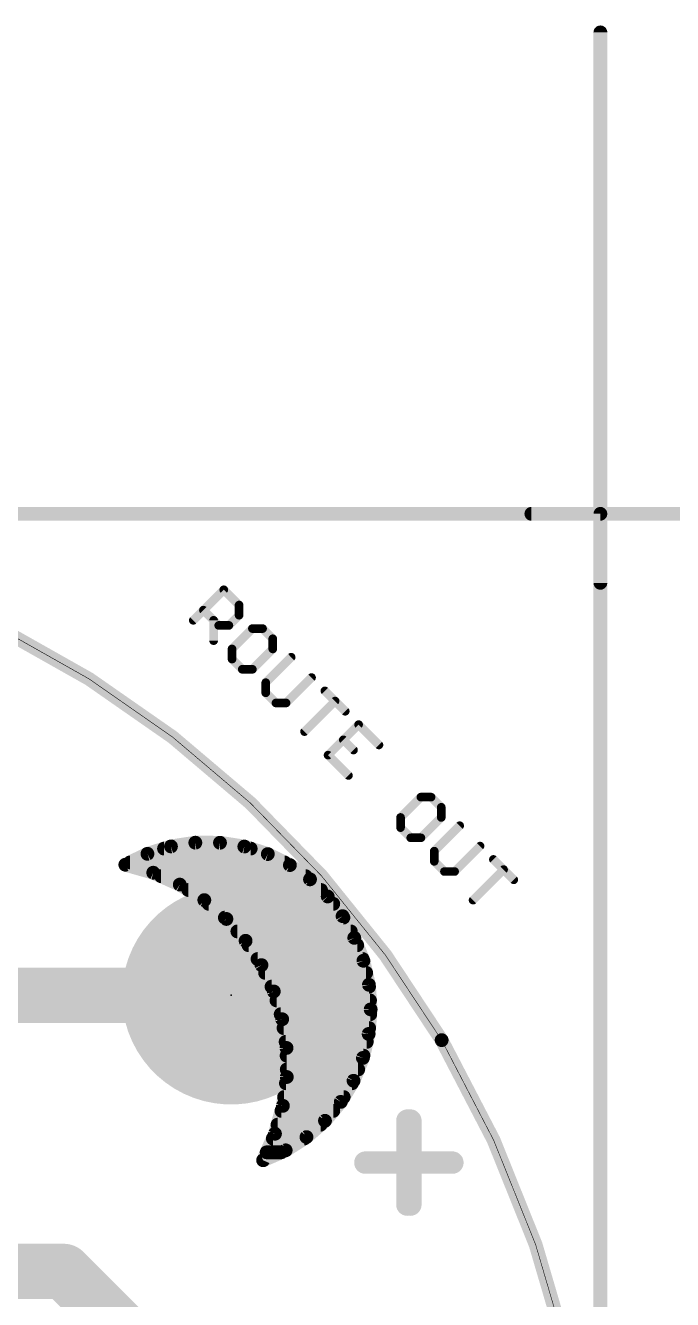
# Model space of a CAD drawing. Extents: x -29 to 78, y -21 to 39.
# Drawn here: x 23.57 to 33.09, y 18.76 to 37.52 of the extents above; entities that cross this region are included whole.
import ezdxf

# ---------------------------------------------------------------- set-up
doc = ezdxf.new("R2010")
doc.units = 0
for name, color, linetype in [('1', 12, 'CONTINUOUS'), ('16', 132, 'CONTINUOUS'), ('17', 110, 'CONTINUOUS'), ('20', 31, 'CONTINUOUS'), ('21', 41, 'CONTINUOUS'), ('22', 40, 'CONTINUOUS'), ('23', 53, 'CONTINUOUS'), ('49', 6, 'CONTINUOUS'), ('51', 53, 'CONTINUOUS')]:
    doc.layers.add(name, color=color, linetype=linetype)

# ---------------------------------------------------------------- blocks, each defined once
blk = doc.blocks.new('ROUNDP')
at = {"const_width": 0.5}
blk.add_lwpolyline([(0, -0.25, 1), (0, 0.25, 1), (0, -0.25)], format="xyb", dxfattribs=at)

msp = doc.modelspace()

# ---------------------------------------------------------------- linework, layer by layer
at = {"layer": '1'}
for points, const_width in [([(25.7074, 25.4321), (25.3612, 25.3231)], 0.2032), ([(26.0662, 25.4868), (25.7074, 25.4321)], 0.2032), ([(26.4292, 25.486), (26.0662, 25.4868)], 0.2032), ([(26.7877, 25.4298), (26.4292, 25.486)], 0.2032), ([(27.1335, 25.3194), (26.7877, 25.4298)], 0.2032), ([(25.3612, 25.3231), (25.0357, 25.1626)], 0.2032), ([(25.6055, 25.4), (26.881, 25.4)], 0.2032), ([(27.4583, 25.1574), (27.1335, 25.3194)], 0.2032), ([(25.0357, 25.1626), (25.4469, 25.045)], 0.2032), ([(25.1051, 25.1968), (27.3793, 25.1968)], 0.2032), ([(25.4469, 25.045), (25.8371, 24.8702)], 0.2032), ([(27.7545, 24.9477), (27.4583, 25.1574)], 0.2032), ([(25.5616, 24.9936), (27.6897, 24.9936)], 0.2032), ([(25.8371, 24.8702), (26.1986, 24.6417)], 0.2032), ([(28.0152, 24.6952), (27.7545, 24.9477)], 0.2032), ([(25.9633, 24.7904), (27.9169, 24.7904)], 0.2032), ([(28.2342, 24.4057), (28.0152, 24.6952)], 0.2032), ([(26.1986, 24.6417), (26.5238, 24.3641)], 0.2032), ([(26.2624, 24.5872), (28.0969, 24.5872)], 0.2032), ([(26.5005, 24.384), (28.2459, 24.384)], 0.2032), ([(26.5238, 24.3641), (26.8063, 24.043)], 0.2032), ([(28.4064, 24.0862), (28.2342, 24.4057)], 0.2032), ([(26.6851, 24.1808), (28.3555, 24.1808)], 0.2032), ([(26.8063, 24.043), (27.0403, 23.6851)], 0.2032), ([(26.8491, 23.9776), (28.4496, 23.9776)], 0.2032), ([(28.5405, 23.749), (28.4064, 24.0862)], 0.2032), ([(26.9819, 23.7744), (28.5304, 23.7744)], 0.2032), ([(28.6214, 23.3951), (28.5405, 23.749)], 0.2032), ([(26.5938, 23.241), (20.828, 23.241)], 0.8128), ([(27.0403, 23.6851), (27.221, 23.2976)], 0.2032), ([(27.0934, 23.5712), (28.5811, 23.5712)], 0.2032), ([(27.1882, 23.368), (28.6234, 23.368)], 0.2032), ([(28.6473, 23.0331), (28.6214, 23.3951)], 0.2032), ([(27.221, 23.2976), (27.3448, 22.8883)], 0.2032), ([(27.2612, 23.1648), (28.6379, 23.1648)], 0.2032), ([(28.6175, 22.6714), (28.6473, 23.0331)], 0.2032), ([(27.3226, 22.9616), (28.6414, 22.9616)], 0.2032), ([(27.3448, 22.8883), (27.4091, 22.4655)], 0.2032), ([(27.3646, 22.7584), (28.6247, 22.7584)], 0.2032), ([(28.5328, 22.3185), (28.6175, 22.6714)], 0.2032), ([(27.3955, 22.5552), (28.5897, 22.5552)], 0.2032), ([(27.4091, 22.4655), (27.4127, 22.0379)], 0.2032), ([(27.4101, 22.352), (28.5409, 22.352)], 0.2032), ([(28.3952, 21.9826), (28.5328, 22.3185)], 0.2032), ([(27.4127, 22.0379), (27.3555, 21.6141)], 0.2032), ([(27.4118, 22.1488), (28.4633, 22.1488)], 0.2032), ([(27.4002, 21.9456), (28.3728, 21.9456)], 0.2032), ([(28.2078, 21.6718), (28.3952, 21.9826)], 0.2032), ([(27.3728, 21.7424), (28.2503, 21.7424)], 0.2032), ([(27.9751, 21.3933), (28.2078, 21.6718)], 0.2032), ([(27.3555, 21.6141), (27.2385, 21.2028)], 0.2032), ([(27.3342, 21.5392), (28.097, 21.5392)], 0.2032), ([(27.2764, 21.336), (27.9099, 21.336)], 0.2032), ([(27.7025, 21.1536), (27.9751, 21.3933)], 0.2032), ([(27.2385, 21.2028), (27.0643, 20.8123)], 0.2032), ([(27.2073, 21.1328), (27.6699, 21.1328)], 0.2032), ([(27.3965, 20.9584), (27.7025, 21.1536)], 0.2032), ([(27.0643, 20.8123), (27.3965, 20.9584)], 0.2032), ([(27.1166, 20.9296), (27.331, 20.9296)], 0.2032), ([(16.002, 19.177), (24.13, 19.177)], 0.8128), ([(24.13, 19.177), (26.924, 16.383)], 0.8128)]:
    msp.add_lwpolyline(points, dxfattribs=dict(at, const_width=const_width))
for points, const_width in [([(25.6998, 25.4823, 1), (25.7151, 25.3819)], 0.1016), ([(25.7227, 25.3836, 1), (25.6922, 25.4805)], 0.1016), ([(26.0663, 25.5376, 1), (26.0661, 25.436)], 0.1016), ([(26.0739, 25.4366, 1), (26.0586, 25.537)], 0.1016), ([(26.4371, 25.5362, 1), (26.4213, 25.4358)], 0.1016), ([(26.4291, 25.4352, 1), (26.4293, 25.5368)], 0.1016), ([(26.8032, 25.4782, 1), (26.7723, 25.3814)], 0.1016), ([(26.7799, 25.3796, 1), (26.7956, 25.48)], 0.1016), ([(25.346, 25.3716, 1), (25.3765, 25.2747)], 0.1016), ([(25.3837, 25.2776, 1), (25.3387, 25.3687)], 0.1016), ([(25.6055, 25.4508, 1), (25.6055, 25.3492)], 0.1016), ([(26.881, 25.3492, 1), (26.881, 25.4508)], 0.1016), ([(27.1562, 25.3648, 1), (27.1108, 25.2739)], 0.1016), ([(27.118, 25.271, 1), (27.1489, 25.3678)], 0.1016), ([(25.0497, 25.2114, 1), (25.0218, 25.1137)], 0.1016), ([(25.0133, 25.2081, 1), (25.0582, 25.117)], 0.1016), ([(25.1051, 25.2476, 1), (25.1051, 25.146)], 0.1016), ([(25.4676, 25.0914, 1), (25.4261, 24.9986)], 0.1016), ([(25.4329, 24.9962, 1), (25.4608, 25.0938)], 0.1016), ([(27.3793, 25.146, 1), (27.3793, 25.2476)], 0.1016), ([(27.4876, 25.1989, 1), (27.4289, 25.1159)], 0.1016), ([(27.4356, 25.1119, 1), (27.481, 25.2029)], 0.1016), ([(25.5616, 25.0444, 1), (25.5616, 24.9428)], 0.1016), ([(25.8643, 24.9131, 1), (25.81, 24.8273)], 0.1016), ([(25.8164, 24.8238, 1), (25.8579, 24.9165)], 0.1016), ([(27.6897, 24.9428, 1), (27.6897, 25.0444)], 0.1016), ([(27.7899, 24.9842, 1), (27.7192, 24.9112)], 0.1016), ([(27.7252, 24.9062, 1), (27.7839, 24.9892)], 0.1016), ([(25.9633, 24.8412, 1), (25.9633, 24.7396)], 0.1016), ([(27.9169, 24.7396, 1), (27.9169, 24.8412)], 0.1016), ([(28.0557, 24.7258, 1), (27.9747, 24.6645)], 0.1016), ([(27.9799, 24.6587, 1), (28.0506, 24.7316)], 0.1016), ([(26.2315, 24.6803, 1), (26.1656, 24.603)], 0.1016), ([(26.1714, 24.5987, 1), (26.2257, 24.6846)], 0.1016), ([(26.2624, 24.638, 1), (26.2624, 24.5364)], 0.1016), ([(28.0969, 24.5364, 1), (28.0969, 24.638)], 0.1016), ([(26.5005, 24.4348, 1), (26.5005, 24.3332)], 0.1016), ([(26.562, 24.3976, 1), (26.4857, 24.3305)], 0.1016), ([(26.4909, 24.3254, 1), (26.5568, 24.4027)], 0.1016), ([(28.2789, 24.4298, 1), (28.1895, 24.3816)], 0.1016), ([(28.1937, 24.3751, 1), (28.2747, 24.4364)], 0.1016), ([(28.2459, 24.3332, 1), (28.2459, 24.4348)], 0.1016), ([(26.6851, 24.2316, 1), (26.6851, 24.13)], 0.1016), ([(28.3555, 24.13, 1), (28.3555, 24.2316)], 0.1016), ([(26.8488, 24.0708, 1), (26.7638, 24.0152)], 0.1016), ([(26.7682, 24.0095, 1), (26.8445, 24.0766)], 0.1016), ([(26.8491, 24.0284, 1), (26.8491, 23.9268)], 0.1016), ([(28.4536, 24.105, 1), (28.3592, 24.0675)], 0.1016), ([(28.3617, 24.0621, 1), (28.4511, 24.1103)], 0.1016), ([(28.4496, 23.9268, 1), (28.4496, 24.0284)], 0.1016), ([(26.9819, 23.8252, 1), (26.9819, 23.7236)], 0.1016), ([(28.59, 23.7603, 1), (28.491, 23.7376)], 0.1016), ([(28.4933, 23.7302, 1), (28.5877, 23.7677)], 0.1016), ([(28.5304, 23.7236, 1), (28.5304, 23.8252)], 0.1016), ([(26.5938, 23.0378, 1), (26.5938, 23.4442)], 0.4064), ([(27.0863, 23.7066, 1), (26.9943, 23.6637)], 0.1016), ([(26.9978, 23.6573, 1), (27.0828, 23.7129)], 0.1016), ([(27.0934, 23.622, 1), (27.0934, 23.5204)], 0.1016), ([(28.5811, 23.5204, 1), (28.5811, 23.622)], 0.1016), ([(27.1882, 23.4188, 1), (27.1882, 23.3172)], 0.1016), ([(28.6721, 23.3988, 1), (28.5707, 23.3915)], 0.1016), ([(28.5719, 23.3838, 1), (28.6709, 23.4065)], 0.1016), ([(28.6234, 23.3172, 1), (28.6234, 23.4188)], 0.1016), ([(27.2697, 23.3123, 1), (27.1724, 23.2829)], 0.1016), ([(27.175, 23.2761, 1), (27.2671, 23.319)], 0.1016), ([(27.2612, 23.2156, 1), (27.2612, 23.114)], 0.1016), ([(28.6379, 23.114, 1), (28.6379, 23.2156)], 0.1016), ([(28.5966, 23.0295, 1), (28.698, 23.0367)], 0.1016), ([(28.6979, 23.029, 1), (28.5967, 23.0373)], 0.1016), ([(27.3226, 23.0124, 1), (27.3226, 22.9108)], 0.1016), ([(27.395, 22.8959, 1), (27.2946, 22.8806)], 0.1016), ([(27.2962, 22.8735, 1), (27.3934, 22.903)], 0.1016), ([(28.6414, 22.9108, 1), (28.6414, 23.0124)], 0.1016), ([(27.3646, 22.8092, 1), (27.3646, 22.7076)], 0.1016), ([(28.5669, 22.6756, 1), (28.6682, 22.6672)], 0.1016), ([(28.6669, 22.6595, 1), (28.5681, 22.6833)], 0.1016), ([(28.6247, 22.7076, 1), (28.6247, 22.8092)], 0.1016), ([(27.3955, 22.606, 1), (27.3955, 22.5044)], 0.1016), ([(27.4599, 22.4659, 1), (27.3583, 22.4651)], 0.1016), ([(27.3589, 22.4579, 1), (27.4594, 22.4731)], 0.1016), ([(28.5897, 22.5044, 1), (28.5897, 22.606)], 0.1016), ([(27.4101, 22.4028, 1), (27.4101, 22.3012)], 0.1016), ([(28.4834, 22.3303, 1), (28.5822, 22.3066)], 0.1016), ([(28.5798, 22.2992, 1), (28.4858, 22.3377)], 0.1016), ([(28.5409, 22.3012, 1), (28.5409, 22.4028)], 0.1016), ([(27.4118, 22.1996, 1), (27.4118, 22.098)], 0.1016), ([(27.4631, 22.0311, 1), (27.3624, 22.0447)], 0.1016), ([(28.4633, 22.098, 1), (28.4633, 22.1996)], 0.1016), ([(27.4002, 21.9964, 1), (27.4002, 21.8948)], 0.1016), ([(27.3619, 22.0375, 1), (27.4635, 22.0383)], 0.1016), ([(28.3482, 22.0019, 1), (28.4422, 21.9634)], 0.1016), ([(28.4387, 21.9564, 1), (28.3517, 22.0089)], 0.1016), ([(28.3728, 21.8948, 1), (28.3728, 21.9964)], 0.1016), ([(27.3728, 21.7932, 1), (27.3728, 21.6916)], 0.1016), ([(28.2468, 21.6392, 1), (28.1688, 21.7044)], 0.1016), ([(28.2503, 21.6916, 1), (28.2503, 21.7932)], 0.1016), ([(27.3342, 21.59, 1), (27.3342, 21.4884)], 0.1016), ([(27.3051, 21.6209, 1), (27.4058, 21.6073)], 0.1016), ([(27.4043, 21.6002, 1), (27.3066, 21.628)], 0.1016), ([(28.097, 21.4884, 1), (28.097, 21.59)], 0.1016), ([(28.1643, 21.698, 1), (28.2513, 21.6456)], 0.1016), ([(27.2764, 21.3868, 1), (27.2764, 21.2852)], 0.1016), ([(27.9099, 21.2852, 1), (27.9099, 21.3868)], 0.1016), ([(27.9361, 21.4259, 1), (28.0141, 21.3607)], 0.1016), ([(28.0086, 21.3551, 1), (27.9415, 21.4314)], 0.1016), ([(27.2073, 21.1836, 1), (27.2073, 21.082)], 0.1016), ([(27.1897, 21.2167, 1), (27.2874, 21.1889)], 0.1016), ([(27.2849, 21.1821, 1), (27.1921, 21.2235)], 0.1016), ([(27.669, 21.1918, 1), (27.7361, 21.1155)], 0.1016), ([(27.6699, 21.082, 1), (27.6699, 21.1836)], 0.1016), ([(27.7298, 21.1108, 1), (27.6752, 21.1964)], 0.1016), ([(27.1166, 20.9804, 1), (27.1166, 20.8788)], 0.1016), ([(27.331, 20.8788, 1), (27.331, 20.9804)], 0.1016), ([(27.3692, 21.0012, 1), (27.4239, 20.9156)], 0.1016), ([(27.417, 20.9119, 1), (27.3761, 21.0049)], 0.1016), ([(27.0438, 20.8588, 1), (27.0847, 20.7658)], 0.1016), ([(27.0179, 20.833, 1), (27.1107, 20.7916)], 0.1016), ([(24.2737, 19.3207, 1), (23.9863, 19.0333)], 0.4064), ([(24.13, 18.9738, 1), (24.13, 19.3802)], 0.4064)]:
    msp.add_lwpolyline(points, format="xyb", dxfattribs=dict(at, const_width=const_width))
at = {"layer": '16', "const_width": 0.2032}
for points in [[(25.3612, 25.3231), (25.7074, 25.4321)], [(25.7074, 25.4321), (26.0662, 25.4868)], [(26.0662, 25.4868), (26.4292, 25.486)], [(26.4292, 25.486), (26.7877, 25.4298)], [(26.7877, 25.4298), (27.1335, 25.3194)], [(25.0357, 25.1626), (25.3612, 25.3231)], [(25.6055, 25.4), (26.881, 25.4)], [(27.1335, 25.3194), (27.4583, 25.1574)], [(25.4469, 25.045), (25.0357, 25.1626)], [(25.1051, 25.1968), (27.3793, 25.1968)], [(25.8371, 24.8702), (25.4469, 25.045)], [(27.4583, 25.1574), (27.7545, 24.9477)], [(25.5616, 24.9936), (27.6897, 24.9936)], [(26.1986, 24.6417), (25.8371, 24.8702)], [(27.7545, 24.9477), (28.0152, 24.6952)], [(25.9633, 24.7904), (27.9169, 24.7904)], [(28.0152, 24.6952), (28.2342, 24.4057)], [(26.5238, 24.3641), (26.1986, 24.6417)], [(26.2624, 24.5872), (28.0969, 24.5872)], [(26.5005, 24.384), (28.2459, 24.384)], [(26.8063, 24.043), (26.5238, 24.3641)], [(28.2342, 24.4057), (28.4064, 24.0862)], [(26.6851, 24.1808), (28.3554, 24.1808)], [(27.0403, 23.6851), (26.8063, 24.043)], [(26.8491, 23.9776), (28.4496, 23.9776)], [(28.4064, 24.0862), (28.5405, 23.749)], [(26.9819, 23.7744), (28.5304, 23.7744)], [(28.5405, 23.749), (28.6214, 23.3951)], [(27.221, 23.2976), (27.0403, 23.6851)], [(27.0934, 23.5712), (28.5811, 23.5712)], [(27.1882, 23.368), (28.6234, 23.368)], [(28.6214, 23.3951), (28.6473, 23.0331)], [(27.3448, 22.8883), (27.221, 23.2976)], [(27.2612, 23.1648), (28.6379, 23.1648)], [(28.6473, 23.0331), (28.6175, 22.6714)], [(27.3226, 22.9616), (28.6414, 22.9616)], [(27.4091, 22.4655), (27.3448, 22.8883)], [(27.3646, 22.7584), (28.6247, 22.7584)], [(28.6175, 22.6714), (28.5328, 22.3185)], [(27.3955, 22.5552), (28.5897, 22.5552)], [(27.4127, 22.0379), (27.4091, 22.4655)], [(27.4101, 22.352), (28.5409, 22.352)], [(28.5328, 22.3185), (28.3952, 21.9826)], [(27.3555, 21.6141), (27.4127, 22.0379)], [(27.4118, 22.1488), (28.4633, 22.1488)], [(27.4002, 21.9456), (28.3728, 21.9456)], [(28.3952, 21.9826), (28.2078, 21.6718)], [(27.3728, 21.7424), (28.2503, 21.7424)], [(28.2078, 21.6718), (27.9751, 21.3933)], [(27.2385, 21.2028), (27.3555, 21.6141)], [(27.3341, 21.5392), (28.097, 21.5392)], [(27.2764, 21.336), (27.9099, 21.336)], [(27.9751, 21.3933), (27.7025, 21.1536)], [(27.0643, 20.8123), (27.2385, 21.2028)], [(27.2073, 21.1328), (27.6699, 21.1328)], [(27.7025, 21.1536), (27.3965, 20.9584)], [(27.3965, 20.9584), (27.0643, 20.8123)], [(27.1166, 20.9296), (27.331, 20.9296)]]:
    msp.add_lwpolyline(points, dxfattribs=at)
at = {"layer": '16', "const_width": 0.1016}
for points in [[(25.6998, 25.4823, 1), (25.7151, 25.3819)], [(25.7227, 25.3836, 1), (25.6922, 25.4805)], [(26.0663, 25.5376, 1), (26.0661, 25.436)], [(26.0739, 25.4366, 1), (26.0586, 25.537)], [(26.4371, 25.5362, 1), (26.4213, 25.4358)], [(26.4291, 25.4352, 1), (26.4293, 25.5368)], [(26.8032, 25.4782, 1), (26.7723, 25.3814)], [(26.7799, 25.3796, 1), (26.7956, 25.48)], [(25.346, 25.3716, 1), (25.3765, 25.2747)], [(25.3837, 25.2776, 1), (25.3387, 25.3687)], [(25.6055, 25.4508, 1), (25.6055, 25.3492)], [(26.881, 25.3492, 1), (26.881, 25.4508)], [(27.1562, 25.3648, 1), (27.1108, 25.2739)], [(27.118, 25.271, 1), (27.1489, 25.3678)], [(25.0497, 25.2114, 1), (25.0218, 25.1137)], [(25.0133, 25.2081, 1), (25.0582, 25.117)], [(25.1051, 25.2476, 1), (25.1051, 25.146)], [(25.4676, 25.0914, 1), (25.4261, 24.9986)], [(25.4329, 24.9962, 1), (25.4608, 25.0938)], [(27.3793, 25.146, 1), (27.3793, 25.2476)], [(27.4876, 25.1989, 1), (27.4289, 25.1159)], [(27.4356, 25.1119, 1), (27.481, 25.2029)], [(25.5616, 25.0444, 1), (25.5616, 24.9428)], [(25.8643, 24.9131, 1), (25.81, 24.8273)], [(25.8164, 24.8238, 1), (25.8579, 24.9165)], [(27.6897, 24.9428, 1), (27.6897, 25.0444)], [(27.7899, 24.9842, 1), (27.7192, 24.9112)], [(27.7252, 24.9062, 1), (27.7839, 24.9892)], [(25.9633, 24.8412, 1), (25.9633, 24.7396)], [(27.9169, 24.7396, 1), (27.9169, 24.8412)], [(28.0557, 24.7258, 1), (27.9747, 24.6645)], [(27.9799, 24.6587, 1), (28.0506, 24.7316)], [(26.2315, 24.6803, 1), (26.1656, 24.603)], [(26.1714, 24.5987, 1), (26.2257, 24.6846)], [(26.2624, 24.638, 1), (26.2624, 24.5364)], [(28.0969, 24.5364, 1), (28.0969, 24.638)], [(26.5005, 24.4348, 1), (26.5005, 24.3332)], [(26.562, 24.3976, 1), (26.4857, 24.3305)], [(26.4909, 24.3254, 1), (26.5568, 24.4027)], [(28.2789, 24.4298, 1), (28.1895, 24.3816)], [(28.1937, 24.3751, 1), (28.2747, 24.4364)], [(28.2459, 24.3332, 1), (28.2459, 24.4348)], [(26.6851, 24.2316, 1), (26.6851, 24.13)], [(28.3554, 24.13, 1), (28.3554, 24.2316)], [(26.8488, 24.0708, 1), (26.7638, 24.0152)], [(26.7682, 24.0095, 1), (26.8445, 24.0766)], [(26.8491, 24.0284, 1), (26.8491, 23.9268)], [(28.4536, 24.105, 1), (28.3592, 24.0675)], [(28.3617, 24.0621, 1), (28.4511, 24.1103)], [(28.4496, 23.9268, 1), (28.4496, 24.0284)], [(26.9819, 23.8252, 1), (26.9819, 23.7236)], [(28.59, 23.7603, 1), (28.491, 23.7376)], [(28.4933, 23.7302, 1), (28.5877, 23.7677)], [(28.5304, 23.7236, 1), (28.5304, 23.8252)], [(27.0863, 23.7066, 1), (26.9943, 23.6637)], [(26.9978, 23.6573, 1), (27.0828, 23.7129)], [(27.0934, 23.622, 1), (27.0934, 23.5204)], [(28.5811, 23.5204, 1), (28.5811, 23.622)], [(27.1882, 23.4188, 1), (27.1882, 23.3172)], [(28.6721, 23.3988, 1), (28.5707, 23.3915)], [(28.5719, 23.3838, 1), (28.6709, 23.4065)], [(28.6234, 23.3172, 1), (28.6234, 23.4188)], [(27.2697, 23.3123, 1), (27.1724, 23.2829)], [(27.175, 23.2761, 1), (27.2671, 23.319)], [(27.2612, 23.2156, 1), (27.2612, 23.114)], [(28.6379, 23.114, 1), (28.6379, 23.2156)], [(28.5966, 23.0295, 1), (28.698, 23.0367)], [(28.6979, 23.029, 1), (28.5967, 23.0373)], [(27.3226, 23.0124, 1), (27.3226, 22.9108)], [(27.395, 22.8959, 1), (27.2946, 22.8806)], [(27.2962, 22.8735, 1), (27.3934, 22.903)], [(28.6414, 22.9108, 1), (28.6414, 23.0124)], [(27.3646, 22.8092, 1), (27.3646, 22.7076)], [(28.5669, 22.6756, 1), (28.6682, 22.6672)], [(28.6669, 22.6595, 1), (28.5681, 22.6833)], [(28.6247, 22.7076, 1), (28.6247, 22.8092)], [(27.3955, 22.606, 1), (27.3955, 22.5044)], [(27.4599, 22.4659, 1), (27.3583, 22.4651)], [(27.3589, 22.4579, 1), (27.4594, 22.4731)], [(28.5897, 22.5044, 1), (28.5897, 22.606)], [(27.4101, 22.4028, 1), (27.4101, 22.3012)], [(28.4834, 22.3303, 1), (28.5822, 22.3066)], [(28.5798, 22.2992, 1), (28.4858, 22.3377)], [(28.5409, 22.3012, 1), (28.5409, 22.4028)], [(27.4118, 22.1996, 1), (27.4118, 22.098)], [(27.4631, 22.0311, 1), (27.3624, 22.0447)], [(28.4633, 22.098, 1), (28.4633, 22.1996)], [(27.4002, 21.9964, 1), (27.4002, 21.8948)], [(27.3619, 22.0375, 1), (27.4635, 22.0383)], [(28.3482, 22.0019, 1), (28.4422, 21.9634)], [(28.4387, 21.9564, 1), (28.3517, 22.0089)], [(28.3728, 21.8948, 1), (28.3728, 21.9964)], [(27.3728, 21.7932, 1), (27.3728, 21.6916)], [(28.2468, 21.6392, 1), (28.1688, 21.7044)], [(28.2503, 21.6916, 1), (28.2503, 21.7932)], [(27.3341, 21.59, 1), (27.3341, 21.4884)], [(27.3051, 21.6209, 1), (27.4058, 21.6073)], [(27.4043, 21.6002, 1), (27.3066, 21.628)], [(28.097, 21.4884, 1), (28.097, 21.59)], [(28.1643, 21.698, 1), (28.2513, 21.6456)], [(27.2764, 21.3868, 1), (27.2764, 21.2852)], [(27.9099, 21.2852, 1), (27.9099, 21.3868)], [(27.9361, 21.4259, 1), (28.0141, 21.3607)], [(28.0086, 21.3551, 1), (27.9415, 21.4314)], [(27.2073, 21.1836, 1), (27.2073, 21.082)], [(27.1897, 21.2167, 1), (27.2874, 21.1889)], [(27.2849, 21.1821, 1), (27.1921, 21.2235)], [(27.669, 21.1918, 1), (27.7361, 21.1155)], [(27.6699, 21.082, 1), (27.6699, 21.1836)], [(27.7298, 21.1108, 1), (27.6752, 21.1964)], [(27.1166, 20.9804, 1), (27.1166, 20.8788)], [(27.331, 20.8788, 1), (27.331, 20.9804)], [(27.3692, 21.0012, 1), (27.4239, 20.9156)], [(27.417, 20.9119, 1), (27.3761, 21.0049)], [(27.0438, 20.8588, 1), (27.0847, 20.7658)], [(27.0179, 20.833, 1), (27.1107, 20.7916)]]:
    msp.add_lwpolyline(points, format="xyb", dxfattribs=at)
at = {"layer": '20'}
for points, const_width in [([(29.6926, 22.5806, 0.5109), (4.064, 24.8666)], 0.2032), ([(31.0134, 30.3784, 1), (31.0134, 30.2768)], 0.1016), ([(32.0802, 30.3276, 1), (31.9786, 30.3276)], 0.1016), ([(32.0294, 30.2768, 1), (32.0294, 30.3784)], 0.1016), ([(29.6926, 22.5806, 0.5109), (4.064, 24.8666)], 0.008), ([(26.5076, 29.232, 1), (26.4627, 29.1871)], 0.0635), ([(26.5076, 29.1871, 1), (26.4627, 29.232)], 0.0635), ([(31.9786, 29.3116, 1), (32.0802, 29.3116)], 0.1016), ([(26.208, 28.9324, 1), (26.1631, 28.8875)], 0.0635), ([(26.7416, 28.9849, 1), (26.6781, 28.9849)], 0.0635), ([(26.6874, 28.9624, 1), (26.7323, 29.0073)], 0.0635), ([(26.7323, 28.8126, 1), (26.6874, 28.8575)], 0.0635), ([(26.0133, 28.7826, 1), (26.0582, 28.7377)], 0.0635), ([(26.3671, 28.7602, 1), (26.3036, 28.7602)], 0.0635), ([(26.4103, 28.717, 1), (26.4103, 28.6535)], 0.0635), ([(26.3878, 28.6628, 1), (26.4327, 28.7077)], 0.0635), ([(26.5376, 28.7077, 1), (26.5825, 28.6628)], 0.0635), ([(26.5601, 28.6535, 1), (26.5601, 28.717)], 0.0635), ([(26.6781, 28.8351, 1), (26.7416, 28.8351)], 0.0635), ([(26.9064, 28.6703, 1), (26.9064, 28.6068)], 0.0635), ([(26.9289, 28.6161, 1), (26.884, 28.661)], 0.0635), ([(27.0787, 28.661, 1), (27.0338, 28.6161)], 0.0635), ([(27.0562, 28.6068, 1), (27.0562, 28.6703)], 0.0635), ([(27.2378, 28.4888, 1), (27.1743, 28.4888)], 0.0635), ([(27.1836, 28.4663, 1), (27.2285, 28.5112)], 0.0635), ([(26.3036, 28.4606, 1), (26.3671, 28.4606)], 0.0635), ([(26.6386, 28.339, 1), (26.5751, 28.339)], 0.0635), ([(26.5844, 28.3614, 1), (26.6293, 28.3165)], 0.0635), ([(27.1743, 28.339, 1), (27.2378, 28.339)], 0.0635), ([(27.2285, 28.3165, 1), (27.1836, 28.3614)], 0.0635), ([(26.6293, 28.2116, 1), (26.5844, 28.1667)], 0.0635), ([(26.5751, 28.1892, 1), (26.6386, 28.1892)], 0.0635), ([(27.4999, 28.1949, 1), (27.455, 28.2398)], 0.0635), ([(26.7566, 28.0711, 1), (26.7566, 28.0076)], 0.0635), ([(26.7342, 28.0169, 1), (26.7791, 28.0618)], 0.0635), ([(26.884, 28.0618, 1), (26.9289, 28.0169)], 0.0635), ([(26.9064, 28.0076, 1), (26.9064, 28.0711)], 0.0635), ([(27.7995, 27.8953, 1), (27.7546, 27.9402)], 0.0635), ([(27.1347, 27.8428, 1), (27.0712, 27.8428)], 0.0635), ([(27.0805, 27.8653, 1), (27.1254, 27.8204)], 0.0635), ([(27.1254, 27.7155, 1), (27.0805, 27.6706)], 0.0635), ([(27.996, 27.7436, 1), (27.9511, 27.6987)], 0.0635), ([(27.0712, 27.693, 1), (27.1347, 27.693)], 0.0635), ([(27.2527, 27.575, 1), (27.2527, 27.5115)], 0.0635), ([(27.2303, 27.5208, 1), (27.2752, 27.5657)], 0.0635), ([(27.3801, 27.5657, 1), (27.425, 27.5208)], 0.0635), ([(27.4025, 27.5115, 1), (27.4025, 27.575)], 0.0635), ([(28.1458, 27.5489, 1), (28.1009, 27.5938)], 0.0635), ([(28.2507, 27.3991, 1), (28.2956, 27.444)], 0.0635), ([(28.4922, 27.2475, 1), (28.4473, 27.2026)], 0.0635), ([(28.4922, 27.2026, 1), (28.4473, 27.2475)], 0.0635), ([(27.6515, 27.1444, 1), (27.6964, 27.0995)], 0.0635), ([(28.2675, 27.0228, 1), (28.2226, 26.9779)], 0.0635), ([(28.0428, 26.7981, 1), (27.9979, 26.7532)], 0.0635), ([(27.9979, 26.7981, 1), (28.0428, 26.7532)], 0.0635), ([(28.3724, 26.8281, 1), (28.4173, 26.873)], 0.0635), ([(28.7469, 26.903, 1), (28.7918, 26.9479)], 0.0635), ([(28.2975, 26.4536, 1), (28.3424, 26.4985)], 0.0635), ([(29.3871, 26.1896, 1), (29.3871, 26.1261)], 0.0635), ([(29.4095, 26.1354, 1), (29.3646, 26.1803)], 0.0635), ([(29.5593, 26.1803, 1), (29.5144, 26.1354)], 0.0635), ([(29.5369, 26.1261, 1), (29.5369, 26.1896)], 0.0635), ([(29.7184, 26.0081, 1), (29.6549, 26.0081)], 0.0635), ([(29.1192, 25.8583, 1), (29.0557, 25.8583)], 0.0635), ([(29.065, 25.8807, 1), (29.1099, 25.8358)], 0.0635), ([(29.6549, 25.8583, 1), (29.7184, 25.8583)], 0.0635), ([(29.6642, 25.9856, 1), (29.7091, 26.0305)], 0.0635), ([(29.7091, 25.8358, 1), (29.6642, 25.8807)], 0.0635), ([(29.1099, 25.7309, 1), (29.065, 25.686)], 0.0635), ([(29.0557, 25.7085, 1), (29.1192, 25.7085)], 0.0635), ([(29.9806, 25.7142, 1), (29.9356, 25.7591)], 0.0635), ([(29.2373, 25.5904, 1), (29.2373, 25.5269)], 0.0635), ([(29.2148, 25.5362, 1), (29.2597, 25.5811)], 0.0635), ([(29.3646, 25.5811, 1), (29.4095, 25.5362)], 0.0635), ([(29.3871, 25.5269, 1), (29.3871, 25.5904)], 0.0635), ([(29.6154, 25.3621, 1), (29.5519, 25.3621)], 0.0635), ([(29.5612, 25.3846, 1), (29.6061, 25.3397)], 0.0635), ([(30.2801, 25.4146, 1), (30.2352, 25.4595)], 0.0635), ([(29.5519, 25.2124, 1), (29.6154, 25.2124)], 0.0635), ([(29.6061, 25.2348, 1), (29.5612, 25.1899)], 0.0635), ([(30.4767, 25.263, 1), (30.4318, 25.2181)], 0.0635), ([(30.6265, 25.0683, 1), (30.5816, 25.1132)], 0.0635), ([(29.7334, 25.0943, 1), (29.7334, 25.0308)], 0.0635), ([(29.7109, 25.0401, 1), (29.7559, 25.085)], 0.0635), ([(29.8607, 25.085, 1), (29.9057, 25.0401)], 0.0635), ([(29.8832, 25.0308, 1), (29.8832, 25.0943)], 0.0635), ([(30.7314, 24.9185, 1), (30.7763, 24.9634)], 0.0635), ([(30.1322, 24.6638, 1), (30.1771, 24.6189)], 0.0635), ([(27.6352, 2.5146, 0.3258), (29.6926, 22.5806)], 0.2032), ([(27.6352, 2.5146, 0.3258), (29.6926, 22.5806)], 0.008), ([(29.7365, 22.6062, 1), (29.6487, 22.555)], 0.1016), ([(29.649, 22.5546, 1), (29.7362, 22.6066)], 0.1016), ([(29.6943, 22.5816, 1), (29.6909, 22.5796)], 0.004), ([(29.6909, 22.5796, 1), (29.6943, 22.5816)], 0.004)]:
    msp.add_lwpolyline(points, format="xyb", dxfattribs=dict(at, const_width=const_width))
for points, const_width in [([(32.0294, 30.3276), (31.0134, 30.3276)], 0.2032), ([(32.0294, 29.3116), (32.0294, 30.3276)], 0.2032), ([(26.0358, 28.7602), (26.4852, 29.2096)], 0.127), ([(26.4852, 29.2096), (26.7099, 28.9849)], 0.127), ([(26.4103, 28.6853), (26.1856, 28.91)], 0.127), ([(26.7099, 28.8351), (26.5601, 28.6853)], 0.127), ([(26.7099, 28.9849), (26.7099, 28.8351)], 0.127), ([(26.3354, 28.7602), (26.3354, 28.4606)], 0.127), ([(26.5601, 28.6853), (26.4103, 28.6853)], 0.127), ([(26.9064, 28.6386), (26.6068, 28.339)], 0.127), ([(27.0562, 28.6386), (26.9064, 28.6386)], 0.127), ([(27.206, 28.4888), (27.0562, 28.6386)], 0.127), ([(27.206, 28.339), (27.206, 28.4888)], 0.127), ([(26.6068, 28.339), (26.6068, 28.1892)], 0.127), ([(26.9064, 28.0394), (27.206, 28.339)], 0.127), ([(26.6068, 28.1892), (26.7566, 28.0394)], 0.127), ([(27.4774, 28.2173), (27.1029, 27.8428)], 0.127), ([(26.7566, 28.0394), (26.9064, 28.0394)], 0.127), ([(27.4025, 27.5432), (27.777, 27.9177)], 0.127), ([(27.1029, 27.8428), (27.1029, 27.693)], 0.127), ([(27.1029, 27.693), (27.2527, 27.5432)], 0.127), ([(27.9736, 27.7212), (28.2732, 27.4216)], 0.127), ([(27.2527, 27.5432), (27.4025, 27.5432)], 0.127), ([(27.674, 27.122), (28.1234, 27.5714)], 0.127), ([(28.4697, 27.225), (28.0203, 26.7757)], 0.127), ([(28.7693, 26.9255), (28.4697, 27.225)], 0.127), ([(28.245, 27.0003), (28.3948, 26.8506)], 0.127), ([(28.0203, 26.7757), (28.3199, 26.4761)], 0.127), ([(29.3871, 26.1579), (29.0875, 25.8583)], 0.127), ([(29.5369, 26.1579), (29.3871, 26.1579)], 0.127), ([(29.6867, 26.0081), (29.5369, 26.1579)], 0.127), ([(29.6867, 25.8583), (29.6867, 26.0081)], 0.127), ([(29.0875, 25.8583), (29.0875, 25.7085)], 0.127), ([(29.3871, 25.5587), (29.6867, 25.8583)], 0.127), ([(29.0875, 25.7085), (29.2373, 25.5587)], 0.127), ([(29.9581, 25.7366), (29.5836, 25.3621)], 0.127), ([(29.2373, 25.5587), (29.3871, 25.5587)], 0.127), ([(29.5836, 25.3621), (29.5836, 25.2124)], 0.127), ([(29.8832, 25.0626), (30.2577, 25.437)], 0.127), ([(29.5836, 25.2124), (29.7334, 25.0626)], 0.127), ([(30.1546, 24.6413), (30.604, 25.0907)], 0.127), ([(30.4542, 25.2405), (30.7538, 24.9409)], 0.127), ([(29.7334, 25.0626), (29.8832, 25.0626)], 0.127)]:
    msp.add_lwpolyline(points, dxfattribs=dict(at, const_width=const_width))
at = {"layer": '21', "const_width": 0.3302}
for points in [[(29.2317, 21.3966), (29.2317, 20.1594)], [(28.6131, 20.778), (29.8503, 20.778)]]:
    msp.add_lwpolyline(points, dxfattribs=at)
at = {"layer": '21', "const_width": 0.1651}
for points in [[(29.3142, 21.3966, 1), (29.1491, 21.3966)], [(28.6131, 20.8605, 1), (28.6131, 20.6954)], [(29.8503, 20.6954, 1), (29.8503, 20.8605)], [(29.1491, 20.1594, 1), (29.3142, 20.1594)]]:
    msp.add_lwpolyline(points, format="xyb", dxfattribs=at)
at = {"layer": '22', "const_width": 0.3302}
for points in [[(29.1883, 21.3966), (29.1883, 20.1594)], [(29.8069, 20.778), (28.5697, 20.778)]]:
    msp.add_lwpolyline(points, dxfattribs=at)
at = {"layer": '22', "const_width": 0.1651}
for points in [[(29.2709, 21.3966, 1), (29.1058, 21.3966)], [(28.5697, 20.8605, 1), (28.5697, 20.6954)], [(29.8069, 20.6954, 1), (29.8069, 20.8605)], [(29.1058, 20.1594, 1), (29.2709, 20.1594)]]:
    msp.add_lwpolyline(points, format="xyb", dxfattribs=at)
at = {"layer": '23'}
msp.add_point((26.5938, 23.241), dxfattribs=at)
at = {"layer": '49', "const_width": 0.2032}
for points in [[(32.0294, -13.3858), (32.0294, 37.4142)], [(42.545, 30.3276), (-8.255, 30.3276)]]:
    msp.add_lwpolyline(points, dxfattribs=at)
at = {"layer": '49', "const_width": 0.1016}
msp.add_lwpolyline([(32.0802, 37.4142, 1), (31.9786, 37.4142)], format="xyb", dxfattribs=at)
at = {"layer": '51', "const_width": 0.2032}
msp.add_lwpolyline([(16.002, 1.303, 1), (16.002, 21.303, 1), (16.002, 1.303)], format="xyb", dxfattribs=at)

# ---------------------------------------------------------------- block references
at = {"layer": '17', "xscale": 3.216, "yscale": 3.216, "rotation": 205}
msp.add_blockref('ROUNDP', (26.5938, 23.241), dxfattribs=at)
msp.add_blockref('ROUNDP', (26.5938, 23.241), dxfattribs=at)

doc.saveas('drawing.dxf')
